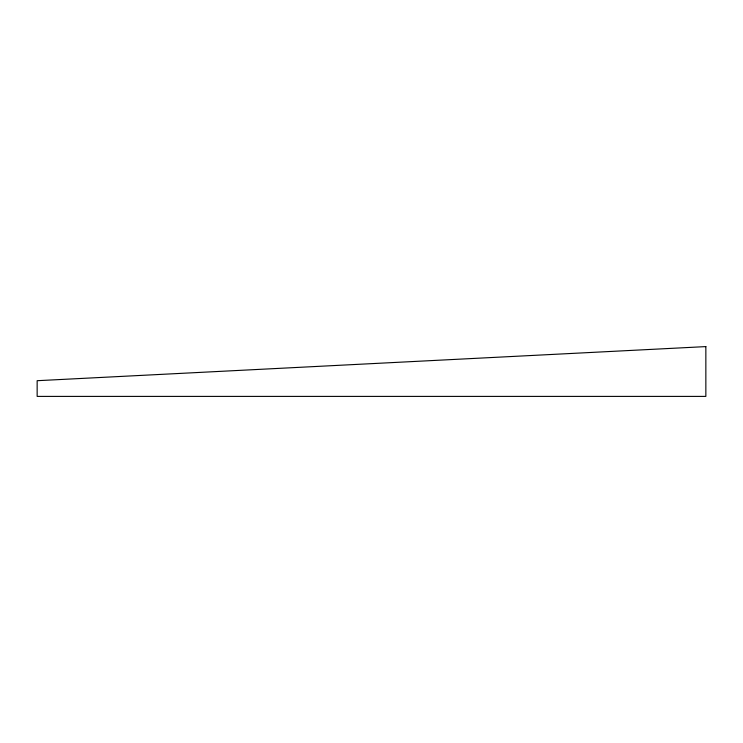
<?xml version="1.0" encoding="UTF-8"?>
<svg xmlns="http://www.w3.org/2000/svg" width="743" height="743" viewBox="0 0 743 743"><rect width="100%" height="100%" fill="white"/><g stroke="black" fill="none" stroke-linecap="round" stroke-linejoin="round"><path stroke-width="1.11" d="M705.85 346.6L37.15 380.704L37.15 396.4L705.85 396.4L705.85 346.6"/></g></svg>
